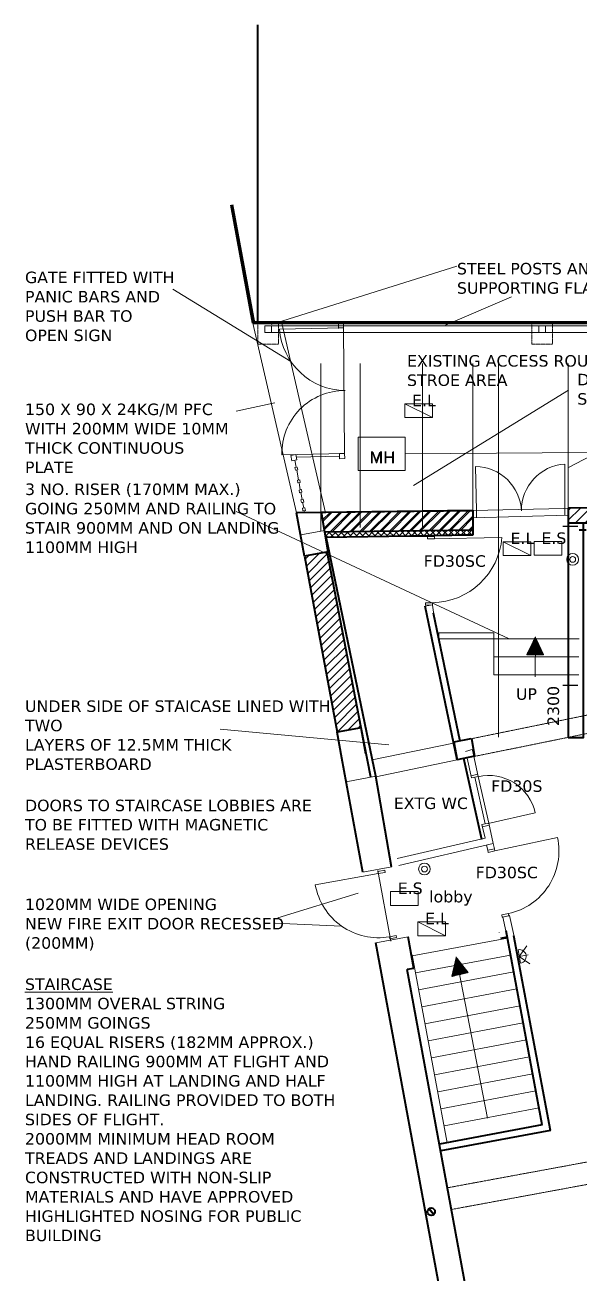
# Model space of a CAD drawing. Header units: millimetres. Extents: x -159872 to 386485, y -250577 to 158966.
# Drawn here: x 141072 to 149091, y 86709 to 104764 of the extents above; entities that cross this region are included whole.
import ezdxf

# ---------------------------------------------------------------- set-up
doc = ezdxf.new("R2010")
doc.units = ezdxf.units.MM
doc.header["$PDMODE"] = 1
doc.header["$PDSIZE"] = -2
doc.linetypes.add('ACAD_ISO10W100', pattern=[18, 12, -3, 0, -3])
doc.layers.get('0').update_dxf_attribs({"lineweight": 25})
for name, color, linetype, lineweight in [('20-TEXT', 7, 'Continuous', 25), ('Dimension', 7, 'Continuous', 5), ('LDS-construction-lines', 6, 'Continuous', 9), ('LDS-equipment-kitchen equipment', 3, 'Continuous', 13), ('LDS-fire precautions-doors', 1, 'Continuous', 13), ('LDS-fire precautions-symbols', 1, 'Continuous', 13), ('LDS-hatch_Hatch', 7, 'Continuous', 5), ('LDS-services-drainage', 17, 'Continuous', 18), ('LDS-services-lighting', 5, 'Continuous', 13), ('LDS-services-sanitary', 5, 'Continuous', 13), ('LDS-struct-extg-ceiling beams', 252, 'ACAD_ISO10W100', 9), ('LDS-struct-extg-doors windows', 7, 'Continuous', 9), ('LDS-struct-extg-doors windows_Hatch', 7, 'Continuous', 5), ('LDS-struct-extg-stairs', 7, 'Continuous', 9), ('LDS-struct-extg-stairs_Hatch', 7, 'Continuous', 5), ('LDS-struct-extg-walls', 1, 'Continuous', 40), ('LDS-struct-extg-walls_Hatch', 7, 'Continuous', 5), ('LDS-struct-new-doors windows', 5, 'Continuous', 9), ('LDS-text-1-50', 7, 'Continuous', 9)]:
    doc.layers.add(name, color=color, linetype=linetype, lineweight=lineweight)
doc.styles.add('Arial', font='Arial.ttf')
doc.styles.add('Verdana', font='Verdana.ttf')
doc.dimstyles.new('Standard-1', dxfattribs={"dimtxt": 2.541058, "dimasz": 0.179834, "dimexe": 0.0036, "dimexo": 0.00125, "dimgap": 0, "dimtad": 0, "dimtih": 1, "dimtoh": 1, "dimdec": 0, "dimdsep": 46, "dimtxsty": 'Verdana', "dimblk": 'VW_FILLEDARROW', "dimblk1": 'VW_FILLEDARROW', "dimblk2": 'VW_FILLEDARROW', "dimcen": 0, "dimazin": 0, "dimtfac": 1, "dimtdec": 0, "dimtix": 1, "dimtofl": 0, "dimtmove": 0, "dimatfit": 0, "dimldrblk": 'VW_FILLEDARROW', "dimfxl": 1, "dimfrac": 2, "dimtolj": 1, "dimarcsym": 0})
pattern_1 = [(135, (55317.90504, -40288.11942), (-0.08838834765, -0.08838834765), [])]
pattern_2 = [(45, (0, 0), (-70.71068, 70.71068), [])]

# ---------------------------------------------------------------- blocks, each defined once
blk = doc.blocks.new('DOOR990R')
at = {"layer": 'LDS-struct-new-doors windows'}
for p, q in [((958, 100), (958, 1026)), ((0, 0), (0, 100)), ((0, 100), (32, 100)), ((0, 0), (32, 0)), ((32, 0), (32, 100)), ((958, 0), (958, 100)), ((990, 100), (958, 100)), ((990, 0), (990, 100)), ((990, 0), (958, 0))]:
    blk.add_line(p, q, dxfattribs=at)
blk.add_arc((957, 100), 926, 89.9381, 180, dxfattribs=at)
blk = doc.blocks.new('DOOR1010L')
at = {"layer": 'LDS-struct-new-doors windows'}
blk.add_blockref('DOOR990R', (20, 0), dxfattribs=at)
blk = doc.blocks.new('VW_FILLEDARROW')
at = {"color": 0, "linetype": 'Continuous', "lineweight": 20, "transparency": 16777216, "flags": 128}
blk.add_lwpolyline([(-1, 0), (0, 0), (-1, 0)], close=True, dxfattribs=at)
blk = doc.blocks.new('*D458')
at = {"layer": 'Defpoints', "color": 0}
for p in [(148859, 97507), (149076, 97507), (149073, 95207)]:
    blk.add_point(p, dxfattribs=at)
at = {"layer": 'Dimension', "color": 0, "lineweight": -2}
for p, q in [((149076, 97507), (148859, 97507)), ((148859, 97507), (148859, 97507)), ((149073, 95207), (148859, 95207)), ((148859, 95207), (148859, 95207))]:
    blk.add_line(p, q, dxfattribs=at)
at = {"layer": 'Dimension', "color": 0, "lineweight": -2, "xscale": 0.179833984375, "yscale": 0.179833984375, "zscale": 0.179833984375}
for p, rotation in [((148859, 97507), 270), ((148859, 95207), 90)]:
    blk.add_blockref('VW_FILLEDARROW', p, dxfattribs=dict(at, rotation=rotation))
at = {"layer": 'Dimension', "color": 0, "insert": (148720, 94913), "char_height": 166.3, "attachment_point": 5, "rotation": 90, "style": 'Verdana'}
blk.add_mtext('\\A1;2300', dxfattribs=at)
blk = doc.blocks.new('Group-315')
at = {"layer": 'LDS-struct-extg-walls_Hatch', "linetype": 'Continuous', "lineweight": 25}
h = blk.add_hatch(dxfattribs=at)
h.set_pattern_fill('_USER_3', color=253, style=0, pattern_type=2)
h.set_pattern_definition(pattern_2)
h.paths.add_polyline_path([(86873, 134196), (84689, 134168), (84732, 133884), (86881, 133912), (86880, 133948)])
h = blk.add_hatch(dxfattribs=at)
h.set_pattern_fill('_USER_3', color=253, style=0, pattern_type=2)
h.set_pattern_definition(pattern_2)
edge = h.paths.add_edge_path()
edge.add_line((89865, 134240), (89451, 134237))
edge.add_arc((89399, 134292), 75, 227.0193, 313.6273, ccw=False)
edge.add_line((89348, 134237), (88262, 134231))
edge.add_line((88262, 134231), (88262, 134015))
edge.add_line((88262, 134015), (88420, 134015))
edge.add_line((88420, 134015), (89776, 134020))
edge.add_line((89776, 134020), (89865, 134240))
h = blk.add_hatch(dxfattribs=at)
h.set_pattern_fill('_USER_3', color=253, style=0, pattern_type=2)
h.set_pattern_definition(pattern_2)
edge = h.paths.add_edge_path()
edge.add_line((95719, 134273), (92647, 134255))
edge.add_arc((92620, 134292), 45, 234.3175, 306.3291, ccw=False)
edge.add_line((92594, 134255), (89865, 134240))
edge.add_line((89865, 134240), (89776, 134020))
edge.add_line((89776, 134020), (95719, 134043))
edge.add_line((95719, 134043), (95719, 134273))
at = {"layer": 'LDS-struct-extg-walls'}
for p, q in [((89599, 134484), (89453, 134344)), ((101240, 134361), (99905, 134361)), ((101240, 134306), (101240, 134361)), ((95719, 134273), (88262, 134231)), ((88262, 134231), (88262, 134015)), ((96605, 134278), (99236, 134297)), ((99690, 134306), (98591, 134293)), ((99239, 133950), (99236, 134301)), ((100920, 134306), (101378, 134306)), ((101378, 134306), (101378, 133825)), ((95719, 134043), (88262, 134014)), ((96689, 134065), (96689, 134046)), ((96689, 134065), (99239, 134065)), ((88520, 133915), (88420, 133915))]:
    blk.add_line(p, q, dxfattribs=at)
for centre, radius in [((88895, 134292), 45), ((89399, 134292), 75), ((92620, 134292), 45)]:
    blk.add_circle(centre, radius, dxfattribs=at)
at = {"layer": 'LDS-struct-extg-walls', "color": 7, "insert": (89588, 134558), "char_height": 166.31, "width": 3212.5, "attachment_point": 1, "line_spacing_factor": 1.008235, "style": 'Verdana'}
blk.add_mtext('150MM DIA. SVP', dxfattribs=at)

msp = doc.modelspace()

# ---------------------------------------------------------------- hatches: boundary and pattern name
at = {"layer": 'LDS-hatch_Hatch', "linetype": 'Continuous', "lineweight": 25}
h = msp.add_hatch(dxfattribs=at)
h.set_pattern_fill('ANSI37_3', color=8, style=0, pattern_type=2)
h.set_pattern_definition([(45, (55317.905, -40288.12), (-44.194174, 44.194174), []), (135, (55317.905, -40288.12), (-44.194174, -44.194174), [])])
h.paths.add_polyline_path([(147552.63831, 97454.07581), (145412.3076, 97426.12637), (145422.77972, 97357.18432), (146692.27635, 97365.68111), (146692.18484, 97373.02875), (147554.4113, 97390.1946)])
at = {"layer": 'LDS-struct-extg-doors windows_Hatch', "linetype": 'Continuous', "lineweight": 25}
h = msp.add_hatch(dxfattribs=at)
h.set_pattern_fill('ACET-2D-ACET-2D-ACET-2D-ANSI31_1', color=4, style=0, pattern_type=2)
h.set_pattern_definition([(45, (55317.905, -40288.12), (-61.871843, 61.871843), [])])
h.paths.add_polyline_path([(145589.84705, 94532.56662), (145935.99682, 94596.4702), (145453.85093, 97141.21255), (145119.67534, 97079.52862)])
at = {"layer": 'LDS-struct-extg-stairs_Hatch', "linetype": 'Continuous', "lineweight": 25}
h = msp.add_hatch(dxfattribs=at)
h.set_pattern_fill('ACET-2D-ACET-2D-ACET-2D-ANSI31-1', color=30, style=0, pattern_type=2)
h.set_pattern_definition([(122, (142317.6857, 93249.53267), (-0.106006012, -0.066239908), [])])
h.paths.add_polyline_path([(148458.62903, 95902.20582), (148336.82787, 95652.97943), (148456.82546, 95652.21224)])
h = msp.add_hatch(dxfattribs=at)
h.set_pattern_fill('ACET-2D-ACET-2D-ACET-2D-ANSI31', color=30, angle=347, style=0, pattern_type=2)
h.set_pattern_definition([(482, (142436.7815, 93249.14908), (-0.106006012, -0.066239908), [])])
h.paths.add_polyline_path([(148456.82546, 95652.21224), (148576.82305, 95651.44505), (148458.62903, 95902.20582)])
h = msp.add_hatch(dxfattribs=at)
h.set_pattern_fill('ACET-2D-ACET-2D-ACET-2D-ANSI31', color=30, style=0, pattern_type=2)
h.set_pattern_definition(pattern_1)
h.paths.add_polyline_path([(147313.444, 91273.28121), (147250.82833, 91003.04318), (147367.92297, 91029.28923)])
h = msp.add_hatch(dxfattribs=at)
h.set_pattern_fill('ACET-2D-ACET-2D-ACET-2D-ANSI31', color=30, style=0, pattern_type=2)
h.set_pattern_definition(pattern_1)
h.paths.add_polyline_path([(147367.92297, 91029.28923), (147485.01761, 91055.53529), (147313.444, 91273.28121)])
at = {"layer": 'LDS-struct-extg-walls_Hatch', "linetype": 'Continuous', "lineweight": 25}
h = msp.add_hatch(dxfattribs=at)
h.set_pattern_fill('_USER_3', color=253, style=0, pattern_type=2)
h.set_pattern_definition([(45, (60673.51, -36457.52), (-70.71068, 70.71068), [])])
h.paths.add_polyline_path([(147547.33008, 97738.88223), (145362.12014, 97710.47199), (145405.50197, 97426.12637), (147554.79088, 97454.06959), (147554.26418, 97490.14264)])
at = {"layer": 'LDS-struct-extg-walls_Hatch', "linetype": 'Continuous', "lineweight": 50}
h = msp.add_hatch(dxfattribs=at)
h.set_pattern_fill('ANSI31_3', color=5, style=0, pattern_type=2)
h.set_pattern_definition([(-45, (196204.894, -15923.375), (44.194174, 44.194174), [])])
edge = h.paths.add_edge_path()
edge.add_arc((146951.51031, 87595.65453), 55, 0, 90)
edge.add_arc((146951.51031, 87595.65453), 55, 90, 180)
edge.add_arc((146951.51031, 87595.65453), 55, 180, 242.519605221)
edge.add_line((146926.13083, 87546.86024), (146993.67899, 87560.34445))
edge.add_arc((146951.51031, 87595.65453), 55, 320.058773495, 360)

# ---------------------------------------------------------------- linework, layer by layer
at = {"layer": 'LDS-construction-lines'}
for p, q in [((145353.17046, 97442.9543), (145353.17046, 99868.87495)), ((145923.17046, 97492.44617), (145923.17046, 99868.87495)), ((146825.17046, 97492.44617), (146825.17046, 99868.87495)), ((147555.17046, 97492.44617), (147555.17046, 99868.87495)), ((147925.17046, 94459.14546), (147925.17046, 99868.87495)), ((148935.17046, 94459.14546), (148935.17046, 99868.87495))]:
    msp.add_line(p, q, dxfattribs=at)
at = {"layer": 'LDS-fire precautions-symbols'}
for p, q in [((146568.45571, 99083.70432), (146568.45571, 99283.70432)), ((146568.45571, 99283.70432), (146968.45571, 99283.70432)), ((146568.45571, 99283.70432), (146968.45571, 99083.70432)), ((146968.45571, 99083.70432), (146968.45571, 99283.70432)), ((146568.45571, 99083.70432), (146968.45571, 99083.70432)), ((147994.2051, 97088.65943), (147994.2051, 97288.65943)), ((147994.2051, 97288.65943), (148394.2051, 97288.65943)), ((147994.2051, 97288.65943), (148394.2051, 97088.65943)), ((148394.2051, 97088.65943), (148394.2051, 97288.65943)), ((148440.87648, 97092.33889), (148440.87648, 97292.33889)), ((148440.87648, 97292.33889), (148840.87648, 97292.33889)), ((148840.87648, 97092.33889), (148840.87648, 97292.33889)), ((147994.2051, 97088.65943), (148394.2051, 97088.65943)), ((148440.87648, 97092.33889), (148840.87648, 97092.33889))]:
    msp.add_line(p, q, dxfattribs=at)
for radius in [85, 42]:
    msp.add_circle((148999.34439, 97033.29035), radius, dxfattribs=at)
at = {"layer": 'LDS-services-drainage'}
for p, q in [((149218.72052, 98579.42497), (146575.28116, 98559.00875)), ((149218.72052, 98579.42497), (146575.28116, 98559.00875)), ((146905.22344, 97365.71348), (145424.47598, 97357.18432)), ((146905.22344, 97365.71348), (145424.47598, 97357.18432))]:
    msp.add_line(p, q, dxfattribs=at)
at = {"layer": 'LDS-services-drainage', "flags": 128}
msp.add_lwpolyline([(145895.36115, 98801.19119), (146575.28116, 98801.19119), (146575.28116, 98316.82632), (145895.36115, 98316.82632)], close=True, dxfattribs=at)
msp.add_lwpolyline([(145895.36115, 98801.19119), (146575.28116, 98801.19119), (146575.28116, 98316.82632), (145895.36115, 98316.82632)], close=True, dxfattribs=at)
at = {"layer": 'LDS-services-lighting'}
for p, q in [((148055.11263, 91561.02287), (148055.11263, 91561.02287)), ((148208.66596, 91387.20029), (148243.39559, 91190.23874)), ((148226.03078, 91288.71951), (148333.29584, 91441.9099)), ((148226.03078, 91288.71951), (148356.2585, 91311.68217)), ((148226.03078, 91288.71951), (148379.22116, 91181.45445))]:
    msp.add_line(p, q, dxfattribs=at)
msp.add_arc((148226.03078, 91288.71951), 100, 279.999999999, 99.999999999, dxfattribs=at)
at = {"layer": 'LDS-services-sanitary'}
for p, q in [((146361.50477, 92027.70035), (146361.50477, 92227.70035)), ((146361.50477, 92227.70035), (146761.50477, 92227.70035)), ((146761.50477, 92027.70035), (146761.50477, 92227.70035)), ((146361.50477, 92027.70035), (146761.50477, 92027.70035)), ((146757.07556, 91589.62285), (146757.07556, 91789.62285)), ((146757.07556, 91789.62285), (147157.07556, 91789.62285)), ((146757.07556, 91789.62285), (147157.07556, 91589.62285)), ((147157.07556, 91589.62285), (147157.07556, 91789.62285)), ((146757.07556, 91589.62285), (147157.07556, 91589.62285))]:
    msp.add_line(p, q, dxfattribs=at)
for radius in [85, 42]:
    msp.add_circle((146853.58944, 92554.14261), radius, dxfattribs=at)
at = {"layer": 'LDS-struct-extg-ceiling beams', "linetype": 'Continuous'}
for p, q in [((145003.9554, 97706.44689), (144372.12606, 100448.79239)), ((144642.14748, 100413.95511), (156438.09164, 100414.0562)), ((144642.14748, 100313.95511), (156438.09164, 100313.95511))]:
    msp.add_line(p, q, dxfattribs=at)
at = {"layer": 'LDS-struct-extg-ceiling beams'}
for p, q in [((147493.87611, 94431.23422), (153355.17046, 95623.7411)), ((153355.17046, 95358.41448), (147540.87683, 94175.47011)), ((152079.29785, 88845.92564), (147187.31297, 87942.9368)), ((152125.22981, 88529.50519), (147245.30853, 87628.74312))]:
    msp.add_line(p, q, dxfattribs=at)
at = {"layer": 'LDS-struct-extg-ceiling beams', "flags": 128}
for points in [[(144742.14748, 100448.79239), (144442.14748, 100448.79239), (144442.14748, 100148.95511), (144742.14748, 100148.95511)], [(148707.48082, 100448.79239), (148407.48082, 100448.79239), (148407.48082, 100148.95511), (148707.48082, 100148.95511)]]:
    msp.add_lwpolyline(points, close=True, dxfattribs=at)
at = {"layer": 'LDS-struct-extg-doors windows', "linetype": 'Continuous'}
msp.add_line((145423.69916, 97706.44689), (144791.86981, 100448.79239), dxfattribs=at)
at = {"layer": 'LDS-struct-extg-doors windows'}
for p, q in [((145609.04337, 100371.3348), (145608.43864, 100436.52198)), ((145608.73855, 100448.79239), (145683.73615, 100449.39223)), ((145684.34089, 100384.20504), (145683.73615, 100449.39223)), ((145684.34089, 100384.20504), (144756.06726, 100364.67168)), ((145609.34329, 100383.60521), (145684.34089, 100384.20504)), ((145698.88572, 98565.66207), (145684.33599, 100384.81727)), ((145698.88572, 98565.66207), (144789.46495, 98547.27209)), ((145698.88572, 98565.66207), (144789.46495, 98547.27209)), ((144920.13509, 98534.63398), (144993.88915, 98548.2479)), ((144920.13509, 98534.63398), (144993.88915, 98548.2479)), ((144933.74901, 98460.87992), (144920.13509, 98534.63398)), ((144933.74901, 98460.87992), (144920.13509, 98534.63398)), ((144933.74901, 98460.87992), (145007.50307, 98474.49384)), ((144933.74901, 98460.87992), (145007.50307, 98474.49384)), ((144996.01193, 98365.57074), (144976.9474, 98468.85371)), ((144996.01193, 98365.57074), (144976.9474, 98468.85371)), ((145007.50307, 98474.49384), (144993.88915, 98548.2479)), ((145007.50307, 98474.49384), (144993.88915, 98548.2479)), ((145000.69611, 98511.37087), (145624.18804, 98527.56343)), ((145000.69611, 98511.37087), (145624.18804, 98527.56343)), ((145623.88812, 98565.06223), (145698.88572, 98565.66207)), ((145623.88812, 98565.06223), (145698.88572, 98565.66207)), ((145624.48796, 98490.06463), (145623.88812, 98565.06223)), ((145624.48796, 98490.06463), (145623.88812, 98565.06223)), ((145624.48796, 98490.06463), (145699.48556, 98490.66447)), ((145624.48796, 98490.06463), (145699.48556, 98490.66447)), ((145699.48556, 98490.66447), (145698.88572, 98565.66207)), ((145699.48556, 98490.66447), (145698.88572, 98565.66207)), ((148884.00808, 97773.43454), (148884.00808, 98413.12178)), ((144978.80265, 98362.39416), (145013.22121, 98368.74732)), ((144978.80265, 98362.39416), (145013.22121, 98368.74732)), ((144986.06341, 98323.05866), (144978.80265, 98362.39416)), ((144986.06341, 98323.05866), (144978.80265, 98362.39416)), ((144986.06341, 98323.05866), (145020.48197, 98329.41182)), ((144986.06341, 98323.05866), (145020.48197, 98329.41182)), ((145004.56631, 98326.47403), (145031.31461, 98181.56385)), ((145004.56631, 98326.47403), (145031.31461, 98181.56385)), ((145020.48197, 98329.41182), (145013.22121, 98368.74732)), ((145020.48197, 98329.41182), (145013.22121, 98368.74732)), ((147605.16832, 97736.44895), (147594.21942, 98376.78123)), ((145014.10533, 98178.38727), (145048.52389, 98184.74043)), ((145014.10533, 98178.38727), (145048.52389, 98184.74043)), ((145021.36609, 98139.05177), (145014.10533, 98178.38727)), ((145021.36609, 98139.05177), (145014.10533, 98178.38727)), ((145021.36609, 98139.05177), (145055.78465, 98145.40493)), ((145021.36609, 98139.05177), (145055.78465, 98145.40493)), ((145038.57537, 98142.22835), (145057.39282, 98040.28389)), ((145038.57537, 98142.22835), (145057.39282, 98040.28389)), ((145039.21899, 98036.92927), (145073.63755, 98043.28243)), ((145039.21899, 98036.92927), (145073.63755, 98043.28243)), ((145055.78465, 98145.40493), (145048.52389, 98184.74043)), ((145055.78465, 98145.40493), (145048.52389, 98184.74043)), ((145080.89831, 98003.94693), (145073.63755, 98043.28243)), ((145080.89831, 98003.94693), (145073.63755, 98043.28243)), ((145046.47975, 97997.59377), (145039.21899, 98036.92927)), ((145046.47975, 97997.59377), (145039.21899, 98036.92927)), ((145046.47975, 97997.59377), (145080.89831, 98003.94693)), ((145046.47975, 97997.59377), (145080.89831, 98003.94693)), ((145064.65358, 98000.94839), (145083.47435, 97898.98599)), ((145064.65358, 98000.94839), (145083.47435, 97898.98599)), ((145066.26507, 97895.80941), (145100.68363, 97902.16257)), ((145066.26507, 97895.80941), (145100.68363, 97902.16257)), ((145073.52582, 97856.47391), (145066.26507, 97895.80941)), ((145073.52582, 97856.47391), (145066.26507, 97895.80941)), ((145073.52582, 97856.47391), (145107.94439, 97862.82708)), ((145073.52582, 97856.47391), (145107.94439, 97862.82708)), ((145090.73511, 97859.6505), (145105.83081, 97777.86879)), ((145090.73511, 97859.6505), (145105.83081, 97777.86879)), ((145107.94439, 97862.82708), (145100.68363, 97902.16257)), ((145107.94439, 97862.82708), (145100.68363, 97902.16257)), ((145088.62153, 97774.69221), (145123.04009, 97781.04537)), ((145088.62153, 97774.69221), (145123.04009, 97781.04537)), ((145095.88229, 97735.35671), (145088.62153, 97774.69221)), ((145095.88229, 97735.35671), (145088.62153, 97774.69221)), ((145095.88229, 97735.35671), (145130.30085, 97741.70987)), ((145095.88229, 97735.35671), (145130.30085, 97741.70987)), ((145113.09157, 97738.53329), (145118.81776, 97707.51135)), ((145113.09157, 97738.53329), (145118.81776, 97707.51135)), ((145130.30085, 97741.70987), (145123.04009, 97781.04537)), ((145130.30085, 97741.70987), (145123.04009, 97781.04537)), ((147547.33008, 97738.88223), (149093.60338, 97773.91512)), ((147554.70712, 97710.01634), (147554.70712, 97710.01633)), ((147555.17046, 97735.98561), (147556.09715, 97635.9899)), ((147555.17046, 97735.05892), (147556.09715, 97635.06321)), ((147555.17046, 97735.05892), (147559.72906, 97465.18737)), ((147555.17046, 97735.05892), (147560.3384, 97429.11432)), ((147555.35036, 97713.9679), (147555.33799, 97715.41781)), ((147555.63381, 97685.06106), (147555.63381, 97685.06106)), ((147605.16832, 97736.44895), (147606.09501, 97636.45324)), ((148884.00808, 97773.43454), (148885.75312, 97673.46145)), ((148934.24378, 97773.91512), (148935.17046, 97673.91941)), ((148934.24378, 97773.91512), (148935.17046, 97673.91941)), ((148934.24378, 97773.91512), (148935.17046, 97673.91941)), ((148934.70712, 97723.91726), (148934.70712, 97723.91726)), ((148934.70712, 97723.91726), (148934.70712, 97723.91726)), ((147556.09715, 97635.06321), (148935.17046, 97673.91941)), ((146899.6259, 97364.12217), (146899.45036, 97376.2514)), ((146899.6259, 97364.12217), (146999.6259, 97364.12217)), ((146899.6259, 97364.12217), (146899.6259, 97332.12217)), ((146899.6259, 97332.12217), (146999.6259, 97332.12217)), ((146956.12455, 97332.66989), (147975.65238, 97350.46581)), ((146999.6259, 97364.12217), (146999.41236, 97378.87698)), ((146999.6259, 97364.12217), (146999.6259, 97332.12217)), ((146864.47865, 96354.74244), (146971.37889, 96374.37481)), ((146870.83565, 96404.6247), (146970.82042, 96406.36994)), ((146871.39412, 96372.62957), (146870.83565, 96404.6247)), ((146871.39412, 96372.62957), (146971.37889, 96374.37481)), ((146971.37889, 96374.37481), (146970.82042, 96406.36994)), ((146970.83565, 96372.6247), (146990.3486, 96236.35174)), ((146986.50543, 96254.86099), (146990.3486, 96236.35174)), ((147063.19019, 95885.53627), (149093.60338, 95885.53627)), ((147859.88212, 95885.53627), (147859.88212, 95365.29137)), ((147855.46261, 95625.29137), (149089.18386, 95625.29137)), ((147859.88212, 95365.29137), (149089.18386, 95365.29137)), ((147448.9563, 94256.08618), (147561.0157, 94287.10143)), ((147632.8263, 93892.79104), (147547.11902, 94275.16708)), ((147372.41742, 94140.34647), (147579.08965, 94188.74833)), ((147685.66743, 92980.58438), (147427.24996, 94150.61165)), ((147535.24747, 93870.91933), (147470.58014, 94159.42737)), ((146148.77869, 93894.94844), (145722.04192, 93816.17908)), ((147625.82736, 93924.01627), (147528.24853, 93902.14456)), ((147632.8263, 93892.79104), (147535.24747, 93870.91933)), ((147783.74108, 93219.4971), (147632.8263, 93892.79104)), ((147732.0186, 93207.90382), (147581.10383, 93881.19776)), ((148457.71001, 93367.36826), (147773.98163, 93214.11467)), ((147783.74108, 93219.4971), (147686.16225, 93197.62539)), ((147730.8338, 92998.32691), (147686.16225, 93197.62539)), ((147790.74002, 93188.27187), (147693.16119, 93166.40017)), ((147850.28434, 92922.61978), (147783.74108, 93219.4971)), ((146459.45519, 92704.14554), (147730.8338, 92998.32691)), ((146481.3269, 92606.56671), (147850.28434, 92922.61978)), ((147769.61482, 92825.30854), (147752.70551, 92900.74808)), ((147867.36207, 92846.42886), (147769.61482, 92825.30854)), ((147867.36207, 92846.42886), (147850.28434, 92922.61978)), ((146383.16418, 92587.48581), (145963.1513, 92509.95758)), ((146366.63762, 91510.76369), (146178.04073, 92532.49631)), ((147986.15114, 91859.24947), (148083.72997, 91881.12117)), ((148031.04995, 91658.93709), (147986.15114, 91859.24947)), ((148151.29241, 91579.69687), (148083.72997, 91881.12117)), ((146620.4605, 91574.74239), (146151.74819, 91488.22496)), ((147933.50555, 91638.1525), (147936.69036, 91638.80604)), ((147183.51343, 88595.27112), (146675.46437, 91310.98947))]:
    msp.add_line(p, q, dxfattribs=at)
at = {"layer": 'LDS-struct-extg-doors windows', "flags": 128}
for points in [[(144642.14748, 100413.95511), (144542.14748, 100413.95511), (144542.14748, 100313.95511), (144642.14748, 100313.95511)], [(148607.48082, 100413.95511), (148507.48082, 100413.95511), (148507.48082, 100313.95511), (148607.48082, 100313.95511)], [(147063.19019, 95885.53627), (147859.88212, 95885.53627), (147859.88212, 95972.84006), (147063.19019, 95972.84006)]]:
    msp.add_lwpolyline(points, close=True, dxfattribs=at)
at = {"layer": 'LDS-struct-extg-doors windows'}
for centre, radius, start, end in [((145714.78815, 100436.61761), 961.41665, 184.29164129, 269.4858322), ((145698.88572, 98565.66207), 909.60669, 89.541754008, 181.158456507), ((145698.88572, 98565.66207), 909.60669, 89.541754008, 181.158456507), ((148930.2, 97742.18291), 672.52708, 93.938410015, 180.626732063), ((147585.87898, 97704.30587), 672.52708, 2.601098335, 89.289420383), ((146952.91425, 97432.21367), 1026, 271, 355.43004174), ((147784.35781, 93216.71365), 690, 12.374816912, 102.633691264)]:
    msp.add_arc(centre, radius, start, end, dxfattribs=at)
at = {"layer": 'LDS-struct-extg-stairs'}
for p, q in [((148336.82787, 95652.97943), (148458.62903, 95902.20582)), ((148458.69269, 95911.02925), (148454.537, 95335.00841)), ((148458.62903, 95902.20582), (148576.82305, 95651.44505)), ((148576.82305, 95651.44505), (148336.82787, 95652.97943)), ((147274.42816, 94376.29767), (146099.48811, 94132.33892)), ((147325.2529, 94131.51849), (146150.31285, 93887.55974)), ((148053.94788, 91555.81784), (146677.82399, 91298.3764)), ((148099.91965, 91310.081), (146723.79576, 91052.63956)), ((147250.82833, 91003.04318), (147313.444, 91273.28121)), ((147311.52119, 91281.89281), (147766.19383, 88947.59851)), ((147313.444, 91273.28121), (147485.01761, 91055.53529)), ((148145.89141, 91064.34415), (146769.76753, 90806.90271)), ((147485.01761, 91055.53529), (147250.82833, 91003.04318)), ((148191.86318, 90818.60731), (146815.73929, 90561.16587)), ((148237.83495, 90572.87047), (146861.71106, 90315.42903)), ((148283.80671, 90327.13362), (146907.68283, 90069.69218)), ((148329.77848, 90081.39678), (146953.65459, 89823.95534)), ((148375.75025, 89835.65993), (146999.62636, 89578.21849)), ((148421.72202, 89589.92309), (147045.59813, 89332.48165)), ((148467.69378, 89344.18624), (147091.5699, 89086.7448)), ((148513.66555, 89098.4494), (147137.54166, 88841.00796))]:
    msp.add_line(p, q, dxfattribs=at)
at = {"layer": 'LDS-struct-extg-walls'}
for p, q in [((144442.14748, 100448.79239), (144442.14748, 104764.41258)), ((144372.12606, 100448.79239), (144056.7361, 102157.43247)), ((144391.7938, 100452.42277), (144076.40385, 102161.06285)), ((144372.12606, 100468.79239), (156722.09667, 100468.79239)), ((144372.12606, 100448.79239), (160809.41229, 100448.79239)), ((147546.95179, 97738.88223), (145003.9554, 97706.44689)), ((147555.17046, 97735.05892), (145003.9554, 97706.44689)), ((145119.67615, 97079.52423), (145003.9554, 97706.44689)), ((145462.31862, 97142.78033), (145362.29657, 97709.47241)), ((147555.17046, 97735.05892), (147554.4113, 97384.24972)), ((147555.17046, 97735.05892), (147555.35036, 97713.9679)), ((147554.79088, 97454.06959), (145412.3076, 97426.12637)), ((147554.4113, 97384.24972), (145426.13499, 97347.78489)), ((146148.77869, 93894.94844), (145429.89067, 97357.21551)), ((147554.4113, 97390.1946), (146899.55426, 97373.02973)), ((145462.31862, 97142.78033), (145119.64775, 97079.51899)), ((145935.99682, 94596.4702), (145444.22163, 97143.50974)), ((145119.64775, 97079.51899), (145589.84705, 94532.56662)), ((147325.2529, 94131.51849), (146863.60905, 96354.86099)), ((147371.51455, 94400.60225), (146986.50543, 96254.86099)), ((145935.99682, 94596.4702), (145589.80857, 94532.55951)), ((145658.88232, 94158.34923), (145589.80857, 94532.55951)), ((146076.65975, 93881.63634), (145935.99682, 94596.4702)), ((146005.48174, 94220.8579), (145941.15057, 94567.19856)), ((147527.03279, 94438.96053), (147278.24823, 94387.30413)), ((147532.88981, 94440.1543), (147579.89052, 94184.39019)), ((147278.24823, 94387.30413), (147325.2529, 94131.51849)), ((145963.1513, 92509.95758), (145658.88232, 94158.34923)), ((147579.89052, 94184.39019), (147325.2529, 94131.51849)), ((147329.08725, 94131.53075), (147328.84477, 94132.61255)), ((147685.66743, 92980.58438), (147423.15557, 94151.75957)), ((146378.58062, 92586.63975), (146148.77869, 93894.94844)), ((146698.17148, 91116.75315), (146620.4605, 91574.74239)), ((148051.4625, 91569.11663), (147953.16777, 91550.72793)), ((148559.50774, 88853.4052), (148034.85308, 91657.88693)), ((148676.19118, 88773.49917), (148149.62522, 91588.19753)), ((147667.8926, 83274.44061), (146151.74819, 91488.22496)), ((146698.17148, 91116.75315), (146604.82226, 91098.6079)), ((148035.38013, 83348.49269), (146604.82226, 91098.6079)), ((148559.50774, 88853.4052), (147070.794, 88574.18388)), ((148676.19118, 88773.49917), (147088.94594, 88475.84485))]:
    msp.add_line(p, q, dxfattribs=at)
at = {"layer": 'LDS-struct-extg-walls', "flags": 128}
msp.add_lwpolyline([(148935.17046, 94457.04453), (149155.17046, 94457.04453), (149155.17046, 97557.04453), (148935.17046, 97557.04453), (148935.17046, 94457.04453)], dxfattribs=at)
at = {"layer": 'LDS-struct-extg-walls'}
msp.add_circle((146951.51031, 87595.65453), 55, dxfattribs=at)
at = {"layer": 'LDS-text-1-50', "linetype": 'Continuous'}
for p, q in [((147324.16624, 101272.8392), (144634.18929, 100431.18832)), ((148111.69275, 100829.72826), (147158.34996, 100420.94852)), ((148938.22951, 99482.93799), (146695.04637, 98104.36472)), ((144127.58988, 99178.58957), (144688.04073, 99295.834)), ((150284.1387, 99066.15872), (148938.22951, 98360.84312)), ((144693.73539, 91770.50222), (145654.76153, 91728.03421))]:
    msp.add_line(p, q, dxfattribs=at)
at = {"layer": 'LDS-text-1-50'}
for p, q in [((143210.62633, 100942.65186), (144918.95549, 99897.19908)), ((144126.37551, 97723.98957), (148078.39678, 95885.53627)), ((145407.56528, 97452.99478), (145062.49607, 97389.30006)), ((143898.4616, 94578.1674), (146339.76939, 94351.18231)), ((144729.95221, 91845.87616), (145893.9088, 92205.34659))]:
    msp.add_line(p, q, dxfattribs=at)

# ---------------------------------------------------------------- block references
at = {"layer": 'LDS-struct-extg-doors windows', "xscale": -1, "rotation": 282.1925060128223}
msp.add_blockref('DOOR1010L', (147982.92375, 91838.09058), dxfattribs=at)
at = {"layer": 'LDS-struct-extg-doors windows', "rotation": 100.000000000611}
msp.add_blockref('DOOR1010L', (146454.43785, 91541.48974), dxfattribs=at)
at = {"layer": 'LDS-struct-extg-walls', "color": 7}
msp.add_blockref('Group-315', (60673.51323, -36457.51522), dxfattribs=at)

# ---------------------------------------------------------------- texts
at = {"layer": '20-TEXT', "char_height": 166.306243, "attachment_point": 1, "line_spacing_factor": 1.008235, "style": 'Verdana'}
for s, insert, width in [('E.S', (146466.70969, 92358.93613), 375), ('E.L', (146862.28048, 91922.00078), 366.0714286)]:
    msp.add_mtext(s, dxfattribs=dict(at, insert=insert, width=width))
at = {"layer": 'LDS-equipment-kitchen equipment', "color": 7, "insert": (146922.74068, 92237.74436), "char_height": 166.306243, "attachment_point": 1, "line_spacing_factor": 1.008235, "style": 'Verdana'}
msp.add_mtext('lobby', dxfattribs=at)
at = {"layer": 'LDS-fire precautions-doors', "char_height": 166.306243, "attachment_point": 1, "line_spacing_factor": 1.008235, "style": 'Verdana'}
for s, insert in [('FD30SC', (146842.71022, 97092.68397)), ('FD30S', (147819.34815, 93837.2469)), ('FD30SC', (147595.0288, 92586.91283))]:
    msp.add_mtext(s, dxfattribs=dict(at, insert=insert))
at = {"layer": 'LDS-fire precautions-symbols', "char_height": 166.306243, "attachment_point": 1, "line_spacing_factor": 1.008235, "style": 'Verdana'}
for s, insert, width in [('E.L', (146673.66064, 99416.08224), 366.0714286), ('E.L', (148099.41002, 97421.03735), 366.0714286), ('E.S', (148546.0814, 97423.57467), 375)]:
    msp.add_mtext(s, dxfattribs=dict(at, insert=insert, width=width))
at = {"layer": 'LDS-services-drainage', "attachment_point": 1}
for insert, char_height, line_spacing_factor, style in [((146059.25312, 98595.7339), 173, 0.25, 'Arial'), ((146059.25312, 98589.04015), 166.306243, 1.008235, 'Verdana')]:
    msp.add_mtext('{\\C30;MH}', dxfattribs=dict(at, insert=insert, char_height=char_height, line_spacing_factor=line_spacing_factor, style=style))
at = {"layer": 'LDS-text-1-50', "color": 7, "attachment_point": 1, "line_spacing_factor": 1.008235, "style": 'Verdana'}
for s, insert, char_height, width in [('STEEL POSTS AND BEAMS SUPPORTING FLAT ROOF OVER', (147324.16624, 101322.35394), 166.3062428, 4500), ('GATE FITTED WITH PANIC BARS AND PUSH BAR TO OPEN SIGN', (141072.40776, 101195.93513), 166.3062428, 2250), ('EXISTING ACCESS ROUTE AND BIN STROE AREA', (146601.76713, 99988.31143), 166.3062428, 4500), ('DOOR WITH "PUSH BAR TO OPEN" SIGN AND DEVICE', (149065.84184, 99717.75836), 166.3062428, 4500), ('150 X 90 X 24KG/M PFC WITH 200MM WIDE 10MM THICK CONTINUOUS PLATE', (141072.40776, 99287.45898), 166.3062428, 2946.6081964), ('3 NO. RISER (170MM MAX.) GOING 250MM AND RAILING TO STAIR 900MM AND ON LANDING 1100MM HIGH', (141072.40776, 98130.95456), 166.3062428, 3736.7975465), ('UNDER SIDE OF STAICASE LINED WITH TWO\\PLAYERS OF 12.5MM THICK PLASTERBOARD', (141072.40776, 94993.14847), 166.3062428, 4500), ('DOORS TO STAIRCASE LOBBIES ARE TO BE FITTED WITH MAGNETIC RELEASE DEVICES', (141072.40776, 93557.21444), 166.3062428, 4500), ('EXTG WC', (146409.62788, 93588.51173), 166.306243, 1228.5714286), ('1020MM WIDE OPENING\\PNEW FIRE EXIT DOOR RECESSED (200MM)', (141072.40776, 92126.33786), 166.3062428, 4500), ('{\\LSTAIRCASE\\P}1300MM OVERAL STRING\\P250MM GOINGS\\P16 EQUAL RISERS (182MM APPROX.) \\PHAND RAILING 900MM AT FLIGHT AND 1100MM HIGH AT LANDING AND HALF LANDING. RAILING PROVIDED TO BOTH SIDES OF FLIGHT.\\P2000MM MINIMUM HEAD ROOM\\PTREADS AND LANDINGS ARE CONSTRUCTED WITH NON-SLIP MATERIALS AND HAVE APPROVED HIGHLIGHTED NOSING FOR PUBLIC BUILDING', (141072.40776, 90970.63786), 166.30624277, 4500)]:
    msp.add_mtext(s, dxfattribs=dict(at, insert=insert, char_height=char_height, width=width))
at = {"layer": 'LDS-text-1-50', "insert": (148177.67687, 95169.29257), "char_height": 166.306243, "width": 642.8571429, "attachment_point": 1, "line_spacing_factor": 1.008235, "style": 'Verdana'}
msp.add_mtext('UP', dxfattribs=at)

# ---------------------------------------------------------------- dimensions: what is measured, and where the dimension line sits
at = {"layer": 'Dimension'}
dim = msp.add_linear_dim(base=(148859.24717, 97507.09631), p1=(149073.19012, 95207.23715), p2=(149076.4807, 97507.09631), angle=270, dimstyle='Standard-1', override={"dimtxt": 166.306243, "dimgap": 2.91104e-11, "dimtad": 1, "dimtih": 0, "dimtoh": 0, "dimpost": '<>', "dimtxsty": 'Verdana', "dimtix": 0, "dimtmove": 2}, dxfattribs=at)
dim.commit()
dim.dimension.update_dxf_attribs({"geometry": '*D458', "text_midpoint": (148720.07634, 94912.85955), "dimtype": 160})

doc.saveas('drawing.dxf')
